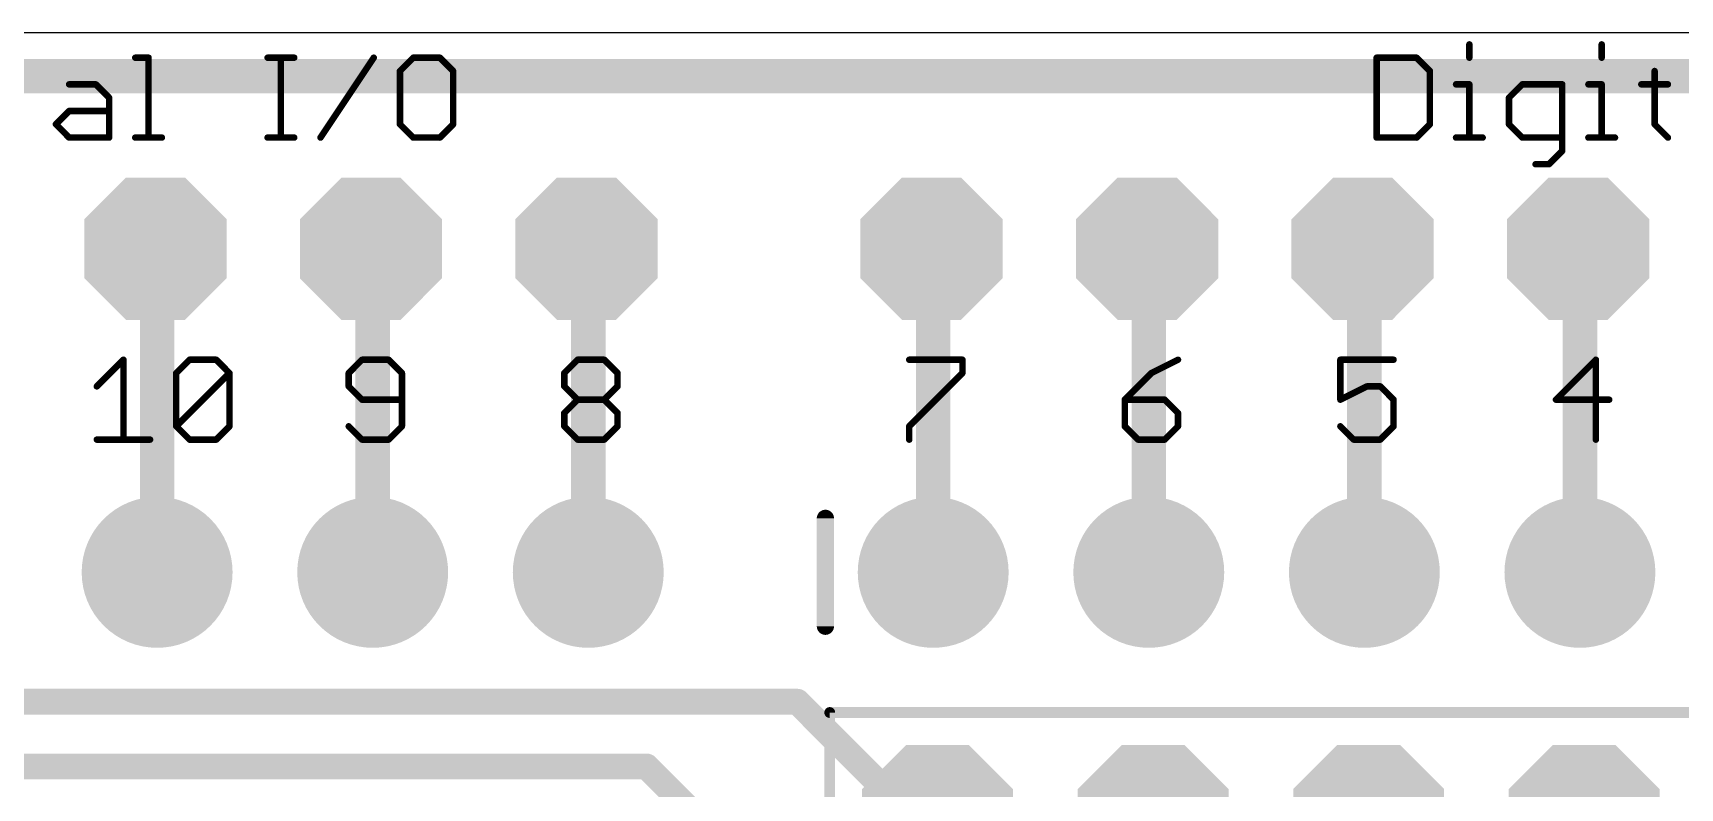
# Model space of a CAD drawing. Extents: x -16 to 117, y 0 to 53.
# Drawn here: x 18.93 to 38.34, y 44.45 to 53.34 of the extents above; entities that cross this region are included whole.
import ezdxf

# ---------------------------------------------------------------- set-up
doc = ezdxf.new("R2010")
doc.units = 0
for name, color, linetype in [('1', 12, 'CONTINUOUS'), ('16', 132, 'CONTINUOUS'), ('17', 110, 'CONTINUOUS'), ('20', 53, 'CONTINUOUS'), ('21', 53, 'CONTINUOUS'), ('51', 253, 'CONTINUOUS')]:
    doc.layers.add(name, color=color, linetype=linetype)

# ---------------------------------------------------------------- blocks, each defined once
blk = doc.blocks.new('RECT')
blk.add_solid([(-0.5, -0.5), (0.5, -0.5), (-0.5, 0.5), (0.5, 0.5)])
blk = doc.blocks.new('ROUNDP')
at = {"const_width": 0.5}
blk.add_lwpolyline([(0, -0.25, 1), (0, 0.25, 1), (0, -0.25)], format="xyb", dxfattribs=at)
blk = doc.blocks.new('OCTAGONP')
at = {"const_width": 0.5}
blk.add_lwpolyline([(-0.25, -0.1036), (-0.25, 0.1036), (-0.1036, 0.25), (0.1036, 0.25), (0.25, 0.1036), (0.25, -0.1036), (0.1036, -0.25), (-0.1036, -0.25), (-0.25, -0.1036), (-0.25, 0.1036)], dxfattribs=at)

msp = doc.modelspace()

# ---------------------------------------------------------------- linework, layer by layer
at = {"layer": '1'}
for points, const_width in [([(20.3962, 50.8), (20.376, 50.8)], 0.4064), ([(20.3962, 46.99), (20.3962, 50.8)], 0.4064), ([(22.9362, 50.8), (22.916, 50.8)], 0.4064), ([(22.9362, 46.99), (22.9362, 50.8)], 0.4064), ([(25.4762, 50.8), (25.456, 50.8)], 0.4064), ([(25.4762, 46.99), (25.4762, 50.8)], 0.4064), ([(29.5402, 50.8), (29.52, 50.8)], 0.4064), ([(29.5402, 46.99), (29.5402, 50.8)], 0.4064), ([(32.0802, 50.8), (32.06, 50.8)], 0.4064), ([(32.0802, 46.99), (32.0802, 50.8)], 0.4064), ([(34.6202, 50.8), (34.6, 50.8)], 0.4064), ([(34.6202, 46.99), (34.6202, 50.8)], 0.4064), ([(37.1602, 50.8), (37.14, 50.8)], 0.4064), ([(37.1602, 46.99), (37.1602, 50.8)], 0.4064), ([(27.94, 45.466), (6.6802, 45.466)], 0.3048), ([(29.464, 43.942), (27.94, 45.466)], 0.3048), ([(26.162, 44.704), (3.1242, 44.704)], 0.3048), ([(29.21, 41.656), (26.162, 44.704)], 0.3048)]:
    msp.add_lwpolyline(points, dxfattribs=dict(at, const_width=const_width))
for points, const_width in [([(20.376, 50.9016, 1), (20.376, 50.6984)], 0.2032), ([(20.4978, 50.8, 1), (20.2946, 50.8)], 0.2032), ([(20.3962, 50.6984, 1), (20.3962, 50.9016)], 0.2032), ([(22.916, 50.9016, 1), (22.916, 50.6984)], 0.2032), ([(23.0378, 50.8, 1), (22.8346, 50.8)], 0.2032), ([(22.9362, 50.6984, 1), (22.9362, 50.9016)], 0.2032), ([(25.456, 50.9016, 1), (25.456, 50.6984)], 0.2032), ([(25.5778, 50.8, 1), (25.3746, 50.8)], 0.2032), ([(25.4762, 50.6984, 1), (25.4762, 50.9016)], 0.2032), ([(29.52, 50.9016, 1), (29.52, 50.6984)], 0.2032), ([(29.6418, 50.8, 1), (29.4386, 50.8)], 0.2032), ([(29.5402, 50.6984, 1), (29.5402, 50.9016)], 0.2032), ([(32.06, 50.9016, 1), (32.06, 50.6984)], 0.2032), ([(32.1818, 50.8, 1), (31.9786, 50.8)], 0.2032), ([(32.0802, 50.6984, 1), (32.0802, 50.9016)], 0.2032), ([(34.6, 50.9016, 1), (34.6, 50.6984)], 0.2032), ([(34.7218, 50.8, 1), (34.5186, 50.8)], 0.2032), ([(34.6202, 50.6984, 1), (34.6202, 50.9016)], 0.2032), ([(37.14, 50.9016, 1), (37.14, 50.6984)], 0.2032), ([(37.2618, 50.8, 1), (37.0586, 50.8)], 0.2032), ([(37.1602, 50.6984, 1), (37.1602, 50.9016)], 0.2032), ([(20.2946, 46.99, 1), (20.4978, 46.99)], 0.2032), ([(22.8346, 46.99, 1), (23.0378, 46.99)], 0.2032), ([(25.3746, 46.99, 1), (25.5778, 46.99)], 0.2032), ([(29.4386, 46.99, 1), (29.6418, 46.99)], 0.2032), ([(31.9786, 46.99, 1), (32.1818, 46.99)], 0.2032), ([(34.5186, 46.99, 1), (34.7218, 46.99)], 0.2032), ([(37.0586, 46.99, 1), (37.2618, 46.99)], 0.2032), ([(27.9939, 45.5199, 1), (27.8861, 45.4121)], 0.1524), ([(27.94, 45.3898, 1), (27.94, 45.5422)], 0.1524), ([(26.2159, 44.7579, 1), (26.1081, 44.6501)], 0.1524), ([(26.162, 44.6278, 1), (26.162, 44.7802)], 0.1524)]:
    msp.add_lwpolyline(points, format="xyb", dxfattribs=dict(at, const_width=const_width))
at = {"layer": '16', "const_width": 0.4064}
msp.add_lwpolyline([(52.436, 52.832), (0.366, 52.832)], dxfattribs=at)
at = {"layer": '20'}
msp.add_line((114.46, 53.34), (3, 53.34), dxfattribs=at)
at = {"layer": '21'}
for points, const_width in [([(35.8764, 53.2055, 1), (35.8383, 53.2055)], 0.0381), ([(37.4356, 53.2055, 1), (37.3975, 53.2055)], 0.0381), ([(20.1387, 53.0678, 1), (20.1387, 53.0297)], 0.0381), ([(20.3145, 53.0487, 1), (20.2764, 53.0487)], 0.0381), ([(20.2955, 53.0297, 1), (20.2955, 53.0678)], 0.0381), ([(21.6979, 53.0678, 1), (21.6979, 53.0297)], 0.0381), ([(21.8737, 53.0487, 1), (21.8356, 53.0487)], 0.0381), ([(22.0114, 53.0297, 1), (22.0114, 53.0678)], 0.0381), ([(22.9645, 53.0381, 1), (22.9328, 53.0593)], 0.0381), ([(23.4139, 53.0678, 1), (23.4139, 53.0297)], 0.0381), ([(23.4273, 53.0352, 1), (23.4004, 53.0622)], 0.0381), ([(23.7409, 53.0622, 1), (23.7139, 53.0352)], 0.0381), ([(23.7274, 53.0297, 1), (23.7274, 53.0678)], 0.0381), ([(34.7842, 53.0487, 1), (34.7461, 53.0487)], 0.0381), ([(34.7651, 53.0678, 1), (34.7651, 53.0297)], 0.0381), ([(35.2489, 53.0622, 1), (35.2219, 53.0352)], 0.0381), ([(35.2354, 53.0297, 1), (35.2354, 53.0678)], 0.0381), ([(35.8383, 53.0487, 1), (35.8764, 53.0487)], 0.0381), ([(37.3975, 53.0487, 1), (37.4356, 53.0487)], 0.0381), ([(23.2761, 52.8919, 1), (23.238, 52.8919)], 0.0381), ([(23.2436, 52.9054, 1), (23.2706, 52.8785)], 0.0381), ([(23.9032, 52.8919, 1), (23.8651, 52.8919)], 0.0381), ([(23.8707, 52.8785, 1), (23.8976, 52.9054)], 0.0381), ([(35.4112, 52.8919, 1), (35.3731, 52.8919)], 0.0381), ([(35.3787, 52.8785, 1), (35.4056, 52.9054)], 0.0381), ([(38.0593, 52.8919, 1), (38.0212, 52.8919)], 0.0381), ([(19.3599, 52.7542, 1), (19.3599, 52.7161)], 0.0381), ([(19.6869, 52.7486, 1), (19.66, 52.7217)], 0.0381), ([(19.6735, 52.7161, 1), (19.6735, 52.7542)], 0.0381), ([(19.8493, 52.5784, 1), (19.8112, 52.5784)], 0.0381), ([(19.8168, 52.5649, 1), (19.8437, 52.5919)], 0.0381), ([(35.7006, 52.7542, 1), (35.7006, 52.7161)], 0.0381), ([(35.8764, 52.7352, 1), (35.8383, 52.7352)], 0.0381), ([(35.8574, 52.7161, 1), (35.8574, 52.7542)], 0.0381), ([(36.3433, 52.5784, 1), (36.3052, 52.5784)], 0.0381), ([(36.3108, 52.5919, 1), (36.3378, 52.5649)], 0.0381), ([(36.4811, 52.7542, 1), (36.4811, 52.7161)], 0.0381), ([(36.4945, 52.7217, 1), (36.4676, 52.7486)], 0.0381), ([(36.9704, 52.7352, 1), (36.9323, 52.7352)], 0.0381), ([(36.9514, 52.7161, 1), (36.9514, 52.7542)], 0.0381), ([(37.2598, 52.7542, 1), (37.2598, 52.7161)], 0.0381), ([(37.4356, 52.7352, 1), (37.3975, 52.7352)], 0.0381), ([(37.4166, 52.7161, 1), (37.4166, 52.7542)], 0.0381), ([(37.8835, 52.7542, 1), (37.8835, 52.7161)], 0.0381), ([(38.197, 52.7161, 1), (38.197, 52.7542)], 0.0381), ([(19.3599, 52.4407, 1), (19.3599, 52.4026)], 0.0381), ([(19.3734, 52.4082, 1), (19.3465, 52.4351)], 0.0381), ([(19.8302, 52.4026, 1), (19.8302, 52.4407)], 0.0381), ([(19.2166, 52.2783, 1), (19.1897, 52.2514)], 0.0381), ([(19.1897, 52.2783, 1), (19.2166, 52.2514)], 0.0381), ([(23.238, 52.2649, 1), (23.2761, 52.2649)], 0.0381), ([(23.2706, 52.2783, 1), (23.2436, 52.2514)], 0.0381), ([(23.8651, 52.2649, 1), (23.9032, 52.2649)], 0.0381), ([(23.8976, 52.2514, 1), (23.8707, 52.2783)], 0.0381), ([(35.3731, 52.2649, 1), (35.4112, 52.2649)], 0.0381), ([(35.4056, 52.2514, 1), (35.3787, 52.2783)], 0.0381), ([(36.3052, 52.2649, 1), (36.3433, 52.2649)], 0.0381), ([(36.3378, 52.2783, 1), (36.3108, 52.2514)], 0.0381), ([(38.0537, 52.2783, 1), (38.0268, 52.2514)], 0.0381), ([(38.0212, 52.2649, 1), (38.0593, 52.2649)], 0.0381), ([(19.3599, 52.1272, 1), (19.3599, 52.0891)], 0.0381), ([(19.3465, 52.0946, 1), (19.3734, 52.1216)], 0.0381), ([(19.8112, 52.1081, 1), (19.8493, 52.1081)], 0.0381), ([(19.8302, 52.0891, 1), (19.8302, 52.1272)], 0.0381), ([(20.1387, 52.1272, 1), (20.1387, 52.0891)], 0.0381), ([(20.2764, 52.1081, 1), (20.3145, 52.1081)], 0.0381), ([(20.4522, 52.0891, 1), (20.4522, 52.1272)], 0.0381), ([(21.6979, 52.1272, 1), (21.6979, 52.0891)], 0.0381), ([(21.8356, 52.1081, 1), (21.8737, 52.1081)], 0.0381), ([(22.0114, 52.0891, 1), (22.0114, 52.1272)], 0.0381), ([(22.3057, 52.1187, 1), (22.3374, 52.0975)], 0.0381), ([(23.4139, 52.1272, 1), (23.4139, 52.0891)], 0.0381), ([(23.4004, 52.0946, 1), (23.4273, 52.1216)], 0.0381), ([(23.7139, 52.1216, 1), (23.7409, 52.0946)], 0.0381), ([(23.7274, 52.0891, 1), (23.7274, 52.1272)], 0.0381), ([(34.7651, 52.1272, 1), (34.7651, 52.0891)], 0.0381), ([(34.7461, 52.1081, 1), (34.7842, 52.1081)], 0.0381), ([(35.2219, 52.1216, 1), (35.2489, 52.0946)], 0.0381), ([(35.2354, 52.0891, 1), (35.2354, 52.1272)], 0.0381), ([(35.7006, 52.1272, 1), (35.7006, 52.0891)], 0.0381), ([(35.8383, 52.1081, 1), (35.8764, 52.1081)], 0.0381), ([(36.0142, 52.0891, 1), (36.0142, 52.1272)], 0.0381), ([(36.4811, 52.1272, 1), (36.4811, 52.0891)], 0.0381), ([(36.4676, 52.0946, 1), (36.4945, 52.1216)], 0.0381), ([(36.9514, 52.0891, 1), (36.9514, 52.1272)], 0.0381), ([(37.2598, 52.1272, 1), (37.2598, 52.0891)], 0.0381), ([(37.3975, 52.1081, 1), (37.4356, 52.1081)], 0.0381), ([(37.5734, 52.0891, 1), (37.5734, 52.1272)], 0.0381), ([(38.1836, 52.0946, 1), (38.2105, 52.1216)], 0.0381), ([(36.6378, 51.8136, 1), (36.6378, 51.7755)], 0.0381), ([(36.7811, 51.808, 1), (36.8081, 51.7811)], 0.0381), ([(36.7946, 51.7755, 1), (36.7946, 51.8136)], 0.0381), ([(36.9323, 51.9513, 1), (36.9704, 51.9513)], 0.0381), ([(36.9648, 51.9379, 1), (36.9379, 51.9648)], 0.0381), ([(20.0186, 49.4927, 1), (19.9805, 49.4927)], 0.0381), ([(20.0131, 49.4792, 1), (19.9861, 49.5062)], 0.0381), ([(20.7783, 49.5118, 1), (20.7783, 49.4737)], 0.0381), ([(20.7918, 49.4792, 1), (20.7649, 49.5062)], 0.0381), ([(21.1054, 49.5062, 1), (21.0784, 49.4792)], 0.0381), ([(21.0919, 49.4737, 1), (21.0919, 49.5118)], 0.0381), ([(22.8103, 49.5118, 1), (22.8103, 49.4737)], 0.0381), ([(22.8238, 49.4792, 1), (22.7969, 49.5062)], 0.0381), ([(23.1374, 49.5062, 1), (23.1104, 49.4792)], 0.0381), ([(23.1239, 49.4737, 1), (23.1239, 49.5118)], 0.0381), ([(25.3503, 49.5118, 1), (25.3503, 49.4737)], 0.0381), ([(25.3638, 49.4792, 1), (25.3369, 49.5062)], 0.0381), ([(25.6774, 49.5062, 1), (25.6504, 49.4792)], 0.0381), ([(25.6639, 49.4737, 1), (25.6639, 49.5118)], 0.0381), ([(29.2576, 49.5118, 1), (29.2576, 49.4737)], 0.0381), ([(29.9037, 49.4927, 1), (29.8656, 49.4927)], 0.0381), ([(29.8847, 49.4737, 1), (29.8847, 49.5118)], 0.0381), ([(32.4332, 49.4757, 1), (32.4161, 49.5097)], 0.0381), ([(34.3376, 49.5118, 1), (34.3376, 49.4737)], 0.0381), ([(34.3566, 49.4927, 1), (34.3185, 49.4927)], 0.0381), ([(34.9646, 49.4737, 1), (34.9646, 49.5118)], 0.0381), ([(37.3669, 49.4927, 1), (37.3288, 49.4927)], 0.0381), ([(37.3614, 49.4792, 1), (37.3344, 49.5062)], 0.0381), ([(20.6406, 49.3359, 1), (20.6025, 49.3359)], 0.0381), ([(20.6081, 49.3494, 1), (20.6351, 49.3225)], 0.0381), ([(21.2677, 49.3359, 1), (21.2296, 49.3359)], 0.0381), ([(21.2621, 49.3225, 1), (21.2352, 49.3494)], 0.0381), ([(21.2352, 49.3225, 1), (21.2621, 49.3494)], 0.0381), ([(22.6726, 49.3359, 1), (22.6345, 49.3359)], 0.0381), ([(22.6401, 49.3494, 1), (22.6671, 49.3225)], 0.0381), ([(23.2997, 49.3359, 1), (23.2616, 49.3359)], 0.0381), ([(23.2672, 49.3225, 1), (23.2941, 49.3494)], 0.0381), ([(25.2126, 49.3359, 1), (25.1745, 49.3359)], 0.0381), ([(25.1801, 49.3494, 1), (25.2071, 49.3225)], 0.0381), ([(25.8397, 49.3359, 1), (25.8016, 49.3359)], 0.0381), ([(25.8072, 49.3225, 1), (25.8341, 49.3494)], 0.0381), ([(29.8656, 49.3359, 1), (29.9037, 49.3359)], 0.0381), ([(29.8981, 49.3225, 1), (29.8712, 49.3494)], 0.0381), ([(32.1026, 49.353, 1), (32.1196, 49.3189)], 0.0381), ([(32.1246, 49.3225, 1), (32.0976, 49.3494)], 0.0381), ([(19.6726, 49.1926, 1), (19.6995, 49.1657)], 0.0381), ([(22.6345, 49.1792, 1), (22.6726, 49.1792)], 0.0381), ([(22.6671, 49.1926, 1), (22.6401, 49.1657)], 0.0381), ([(25.1745, 49.1792, 1), (25.2126, 49.1792)], 0.0381), ([(25.2071, 49.1926, 1), (25.1801, 49.1657)], 0.0381), ([(25.8016, 49.1792, 1), (25.8397, 49.1792)], 0.0381), ([(25.8341, 49.1657, 1), (25.8072, 49.1926)], 0.0381), ([(34.6511, 49.1982, 1), (34.6511, 49.1601)], 0.0381), ([(34.6596, 49.1621, 1), (34.6426, 49.1962)], 0.0381), ([(34.8214, 49.1926, 1), (34.7944, 49.1657)], 0.0381), ([(34.8079, 49.1601, 1), (34.8079, 49.1982)], 0.0381), ([(22.8103, 49.0415, 1), (22.8103, 49.0034)], 0.0381), ([(22.7969, 49.0089, 1), (22.8238, 49.0359)], 0.0381), ([(23.2807, 49.0034, 1), (23.2807, 49.0415)], 0.0381), ([(25.3503, 49.0415, 1), (25.3503, 49.0034)], 0.0381), ([(25.3638, 49.0089, 1), (25.3369, 49.0359)], 0.0381), ([(25.3369, 49.0089, 1), (25.3638, 49.0359)], 0.0381), ([(25.6774, 49.0359, 1), (25.6504, 49.0089)], 0.0381), ([(25.6504, 49.0359, 1), (25.6774, 49.0089)], 0.0381), ([(25.6639, 49.0034, 1), (25.6639, 49.0415)], 0.0381), ([(31.8166, 49.0224, 1), (31.7785, 49.0224)], 0.0381), ([(31.7976, 49.0415, 1), (31.7976, 49.0034)], 0.0381), ([(31.7841, 49.0359, 1), (31.8111, 49.0089)], 0.0381), ([(32.2814, 49.0359, 1), (32.2544, 49.0089)], 0.0381), ([(32.2679, 49.0034, 1), (32.2679, 49.0415)], 0.0381), ([(34.3291, 49.0394, 1), (34.3461, 49.0054)], 0.0381), ([(34.3185, 49.0224, 1), (34.3566, 49.0224)], 0.0381), ([(34.9837, 49.0224, 1), (34.9456, 49.0224)], 0.0381), ([(34.9512, 49.0089, 1), (34.9781, 49.0359)], 0.0381), ([(36.8776, 49.0415, 1), (36.8776, 49.0034)], 0.0381), ([(36.8641, 49.0359, 1), (36.8911, 49.0089)], 0.0381), ([(37.5047, 49.0034, 1), (37.5047, 49.0415)], 0.0381), ([(20.6025, 48.7089, 1), (20.6406, 48.7089)], 0.0381), ([(20.6351, 48.7223, 1), (20.6081, 48.6954)], 0.0381), ([(20.6081, 48.7223, 1), (20.6351, 48.6954)], 0.0381), ([(21.2296, 48.7089, 1), (21.2677, 48.7089)], 0.0381), ([(21.2621, 48.6954, 1), (21.2352, 48.7223)], 0.0381), ([(22.6671, 48.7223, 1), (22.6401, 48.6954)], 0.0381), ([(23.2616, 48.7089, 1), (23.2997, 48.7089)], 0.0381), ([(23.2941, 48.6954, 1), (23.2672, 48.7223)], 0.0381), ([(25.2126, 48.8656, 1), (25.1745, 48.8656)], 0.0381), ([(25.1745, 48.7089, 1), (25.2126, 48.7089)], 0.0381), ([(25.1801, 48.8791, 1), (25.2071, 48.8522)], 0.0381), ([(25.2071, 48.7223, 1), (25.1801, 48.6954)], 0.0381), ([(25.8397, 48.8656, 1), (25.8016, 48.8656)], 0.0381), ([(25.8016, 48.7089, 1), (25.8397, 48.7089)], 0.0381), ([(25.8072, 48.8522, 1), (25.8341, 48.8791)], 0.0381), ([(25.8341, 48.6954, 1), (25.8072, 48.7223)], 0.0381), ([(29.2766, 48.7089, 1), (29.2385, 48.7089)], 0.0381), ([(29.2441, 48.7223, 1), (29.2711, 48.6954)], 0.0381), ([(31.8111, 48.7223, 1), (31.7841, 48.6954)], 0.0381), ([(31.7785, 48.7089, 1), (31.8166, 48.7089)], 0.0381), ([(32.4437, 48.8656, 1), (32.4056, 48.8656)], 0.0381), ([(32.4056, 48.7089, 1), (32.4437, 48.7089)], 0.0381), ([(32.4112, 48.8522, 1), (32.4381, 48.8791)], 0.0381), ([(32.4381, 48.6954, 1), (32.4112, 48.7223)], 0.0381), ([(34.3511, 48.7223, 1), (34.3241, 48.6954)], 0.0381), ([(34.9456, 48.7089, 1), (34.9837, 48.7089)], 0.0381), ([(34.9781, 48.6954, 1), (34.9512, 48.7223)], 0.0381), ([(19.6861, 48.5712, 1), (19.6861, 48.5331)], 0.0381), ([(19.9805, 48.5521, 1), (20.0186, 48.5521)], 0.0381), ([(20.3131, 48.5331, 1), (20.3131, 48.5712)], 0.0381), ([(20.7783, 48.5712, 1), (20.7783, 48.5331)], 0.0381), ([(20.7649, 48.5386, 1), (20.7918, 48.5656)], 0.0381), ([(21.0784, 48.5656, 1), (21.1054, 48.5386)], 0.0381), ([(21.0919, 48.5331, 1), (21.0919, 48.5712)], 0.0381), ([(22.8103, 48.5712, 1), (22.8103, 48.5331)], 0.0381), ([(22.7969, 48.5386, 1), (22.8238, 48.5656)], 0.0381), ([(23.1104, 48.5656, 1), (23.1374, 48.5386)], 0.0381), ([(23.1239, 48.5331, 1), (23.1239, 48.5712)], 0.0381), ([(25.3503, 48.5712, 1), (25.3503, 48.5331)], 0.0381), ([(25.3369, 48.5386, 1), (25.3638, 48.5656)], 0.0381), ([(25.6504, 48.5656, 1), (25.6774, 48.5386)], 0.0381), ([(25.6639, 48.5331, 1), (25.6639, 48.5712)], 0.0381), ([(29.2385, 48.5521, 1), (29.2766, 48.5521)], 0.0381), ([(31.9543, 48.5712, 1), (31.9543, 48.5331)], 0.0381), ([(31.9409, 48.5386, 1), (31.9678, 48.5656)], 0.0381), ([(32.2544, 48.5656, 1), (32.2814, 48.5386)], 0.0381), ([(32.2679, 48.5331, 1), (32.2679, 48.5712)], 0.0381), ([(34.4943, 48.5712, 1), (34.4943, 48.5331)], 0.0381), ([(34.4809, 48.5386, 1), (34.5078, 48.5656)], 0.0381), ([(34.7944, 48.5656, 1), (34.8214, 48.5386)], 0.0381), ([(34.8079, 48.5331, 1), (34.8079, 48.5712)], 0.0381), ([(37.3288, 48.5521, 1), (37.3669, 48.5521)], 0.0381), ([(28.321, 45.3708, 1), (28.321, 45.3072)], 0.0635), ([(28.3528, 45.339, 1), (28.2893, 45.339)], 0.0635)]:
    msp.add_lwpolyline(points, format="xyb", dxfattribs=dict(at, const_width=const_width))
for points, const_width in [([(35.8574, 53.2055), (35.8574, 53.0487)], 0.0762), ([(37.4166, 53.2055), (37.4166, 53.0487)], 0.0762), ([(20.1387, 53.0487), (20.2955, 53.0487)], 0.0762), ([(20.2955, 53.0487), (20.2955, 52.1081)], 0.0762), ([(21.6979, 53.0487), (22.0114, 53.0487)], 0.0762), ([(21.8547, 52.1081), (21.8547, 53.0487)], 0.0762), ([(22.3216, 52.1081), (22.9486, 53.0487)], 0.0762), ([(23.4139, 53.0487), (23.2571, 52.8919)], 0.0762), ([(23.7274, 53.0487), (23.4139, 53.0487)], 0.0762), ([(23.8842, 52.8919), (23.7274, 53.0487)], 0.0762), ([(34.7651, 53.0487), (34.7651, 52.1081)], 0.0762), ([(35.2354, 53.0487), (34.7651, 53.0487)], 0.0762), ([(35.3922, 52.8919), (35.2354, 53.0487)], 0.0762), ([(23.2571, 52.8919), (23.2571, 52.2649)], 0.0762), ([(23.8842, 52.2649), (23.8842, 52.8919)], 0.0762), ([(35.3922, 52.2649), (35.3922, 52.8919)], 0.0762), ([(38.0403, 52.8919), (38.0403, 52.2649)], 0.0762), ([(19.3599, 52.7352), (19.6735, 52.7352)], 0.0762), ([(19.6735, 52.7352), (19.8302, 52.5784)], 0.0762), ([(19.8302, 52.5784), (19.8302, 52.1081)], 0.0762), ([(35.7006, 52.7352), (35.8574, 52.7352)], 0.0762), ([(35.8574, 52.7352), (35.8574, 52.1081)], 0.0762), ([(36.4811, 52.7352), (36.3243, 52.5784)], 0.0762), ([(36.3243, 52.5784), (36.3243, 52.2649)], 0.0762), ([(36.9514, 52.7352), (36.4811, 52.7352)], 0.0762), ([(36.9514, 51.9513), (36.9514, 52.7352)], 0.0762), ([(37.2598, 52.7352), (37.4166, 52.7352)], 0.0762), ([(37.4166, 52.7352), (37.4166, 52.1081)], 0.0762), ([(37.8835, 52.7352), (38.197, 52.7352)], 0.0762), ([(19.2032, 52.2649), (19.3599, 52.4216)], 0.0762), ([(19.3599, 52.4216), (19.8302, 52.4216)], 0.0762), ([(19.3599, 52.1081), (19.2032, 52.2649)], 0.0762), ([(23.2571, 52.2649), (23.4139, 52.1081)], 0.0762), ([(23.7274, 52.1081), (23.8842, 52.2649)], 0.0762), ([(35.2354, 52.1081), (35.3922, 52.2649)], 0.0762), ([(36.3243, 52.2649), (36.4811, 52.1081)], 0.0762), ([(38.0403, 52.2649), (38.197, 52.1081)], 0.0762), ([(19.8302, 52.1081), (19.3599, 52.1081)], 0.0762), ([(20.1387, 52.1081), (20.4522, 52.1081)], 0.0762), ([(21.6979, 52.1081), (22.0114, 52.1081)], 0.0762), ([(23.4139, 52.1081), (23.7274, 52.1081)], 0.0762), ([(34.7651, 52.1081), (35.2354, 52.1081)], 0.0762), ([(35.7006, 52.1081), (36.0142, 52.1081)], 0.0762), ([(36.4811, 52.1081), (36.9514, 52.1081)], 0.0762), ([(37.2598, 52.1081), (37.5734, 52.1081)], 0.0762), ([(36.6378, 51.7946), (36.7946, 51.7946)], 0.0762), ([(36.7946, 51.7946), (36.9514, 51.9513)], 0.0762), ([(19.6861, 49.1792), (19.9996, 49.4927)], 0.0762), ([(19.9996, 49.4927), (19.9996, 48.5521)], 0.0762), ([(20.6216, 49.3359), (20.7783, 49.4927)], 0.0762), ([(20.7783, 49.4927), (21.0919, 49.4927)], 0.0762), ([(21.0919, 49.4927), (21.2487, 49.3359)], 0.0762), ([(22.8103, 49.4927), (22.6536, 49.3359)], 0.0762), ([(23.1239, 49.4927), (22.8103, 49.4927)], 0.0762), ([(23.2807, 49.3359), (23.1239, 49.4927)], 0.0762), ([(25.1936, 49.3359), (25.3503, 49.4927)], 0.0762), ([(25.3503, 49.4927), (25.6639, 49.4927)], 0.0762), ([(25.6639, 49.4927), (25.8207, 49.3359)], 0.0762), ([(29.2576, 49.4927), (29.8847, 49.4927)], 0.0762), ([(29.8847, 49.4927), (29.8847, 49.3359)], 0.0762), ([(32.4246, 49.4927), (32.1111, 49.3359)], 0.0762), ([(34.9646, 49.4927), (34.3376, 49.4927)], 0.0762), ([(34.3376, 49.4927), (34.3376, 49.0224)], 0.0762), ([(37.3479, 49.4927), (36.8776, 49.0224)], 0.0762), ([(37.3479, 48.5521), (37.3479, 49.4927)], 0.0762), ([(20.6216, 48.7089), (20.6216, 49.3359)], 0.0762), ([(20.6216, 48.7089), (21.2487, 49.3359)], 0.0762), ([(21.2487, 49.3359), (21.2487, 48.7089)], 0.0762), ([(22.6536, 49.3359), (22.6536, 49.1792)], 0.0762), ([(23.2807, 48.7089), (23.2807, 49.3359)], 0.0762), ([(25.1936, 49.1792), (25.1936, 49.3359)], 0.0762), ([(25.8207, 49.3359), (25.8207, 49.1792)], 0.0762), ([(29.8847, 49.3359), (29.2576, 48.7089)], 0.0762), ([(32.1111, 49.3359), (31.7976, 49.0224)], 0.0762), ([(22.6536, 49.1792), (22.8103, 49.0224)], 0.0762), ([(25.3503, 49.0224), (25.1936, 49.1792)], 0.0762), ([(25.8207, 49.1792), (25.6639, 49.0224)], 0.0762), ([(34.3376, 49.0224), (34.6511, 49.1792)], 0.0762), ([(34.6511, 49.1792), (34.8079, 49.1792)], 0.0762), ([(34.8079, 49.1792), (34.9646, 49.0224)], 0.0762), ([(22.8103, 49.0224), (23.2807, 49.0224)], 0.0762), ([(25.1936, 48.8656), (25.3503, 49.0224)], 0.0762), ([(25.3503, 49.0224), (25.6639, 49.0224)], 0.0762), ([(25.6639, 49.0224), (25.8207, 48.8656)], 0.0762), ([(31.7976, 49.0224), (31.7976, 48.7089)], 0.0762), ([(32.2679, 49.0224), (31.7976, 49.0224)], 0.0762), ([(32.4246, 48.8656), (32.2679, 49.0224)], 0.0762), ([(34.9646, 49.0224), (34.9646, 48.7089)], 0.0762), ([(36.8776, 49.0224), (37.5047, 49.0224)], 0.0762), ([(20.7783, 48.5521), (20.6216, 48.7089)], 0.0762), ([(21.2487, 48.7089), (21.0919, 48.5521)], 0.0762), ([(22.6536, 48.7089), (22.8103, 48.5521)], 0.0762), ([(23.1239, 48.5521), (23.2807, 48.7089)], 0.0762), ([(25.1936, 48.7089), (25.1936, 48.8656)], 0.0762), ([(25.3503, 48.5521), (25.1936, 48.7089)], 0.0762), ([(25.8207, 48.7089), (25.6639, 48.5521)], 0.0762), ([(25.8207, 48.8656), (25.8207, 48.7089)], 0.0762), ([(29.2576, 48.7089), (29.2576, 48.5521)], 0.0762), ([(31.7976, 48.7089), (31.9543, 48.5521)], 0.0762), ([(32.2679, 48.5521), (32.4246, 48.7089)], 0.0762), ([(32.4246, 48.7089), (32.4246, 48.8656)], 0.0762), ([(34.4943, 48.5521), (34.3376, 48.7089)], 0.0762), ([(34.9646, 48.7089), (34.8079, 48.5521)], 0.0762), ([(19.6861, 48.5521), (20.3131, 48.5521)], 0.0762), ([(21.0919, 48.5521), (20.7783, 48.5521)], 0.0762), ([(22.8103, 48.5521), (23.1239, 48.5521)], 0.0762), ([(25.6639, 48.5521), (25.3503, 48.5521)], 0.0762), ([(31.9543, 48.5521), (32.2679, 48.5521)], 0.0762), ([(34.8079, 48.5521), (34.4943, 48.5521)], 0.0762), ([(28.321, 45.339), (43.561, 45.339)], 0.127), ([(28.321, 42.799), (28.321, 45.339)], 0.127)]:
    msp.add_lwpolyline(points, dxfattribs=dict(at, const_width=const_width))
at = {"layer": '51'}
msp.add_line((48.316, 53.34), (-16.2, 53.34), dxfattribs=at)
at = {"layer": '51', "const_width": 0.2032}
msp.add_lwpolyline([(28.2702, 47.625), (28.2702, 46.355)], dxfattribs=at)
at = {"layer": '51', "const_width": 0.1016}
for points in [[(28.321, 47.625, 1), (28.2194, 47.625)], [(28.2194, 46.355, 1), (28.321, 46.355)]]:
    msp.add_lwpolyline(points, format="xyb", dxfattribs=at)

# ---------------------------------------------------------------- block references
at = {"layer": '17', "xscale": 1.6764, "yscale": 1.6764}
for p in [(20.376, 50.8), (20.376, 50.8), (22.916, 50.8), (22.916, 50.8), (25.456, 50.8), (25.456, 50.8), (29.52, 50.8), (29.52, 50.8), (32.06, 50.8), (32.06, 50.8), (34.6, 50.8), (34.6, 50.8), (37.14, 50.8), (37.14, 50.8)]:
    msp.add_blockref('OCTAGONP', p, dxfattribs=at)
at = {"layer": '17', "xscale": 1.778, "yscale": 1.778, "rotation": 90}
for name, p in [('ROUNDP', (20.3962, 46.99)), ('ROUNDP', (20.3962, 46.99)), ('ROUNDP', (22.9362, 46.99)), ('ROUNDP', (22.9362, 46.99)), ('ROUNDP', (25.4762, 46.99)), ('ROUNDP', (25.4762, 46.99)), ('ROUNDP', (29.5402, 46.99)), ('ROUNDP', (29.5402, 46.99)), ('ROUNDP', (32.0802, 46.99)), ('ROUNDP', (32.0802, 46.99)), ('ROUNDP', (34.6202, 46.99)), ('ROUNDP', (34.6202, 46.99)), ('ROUNDP', (37.1602, 46.99)), ('ROUNDP', (37.1602, 46.99)), ('OCTAGONP', (29.591, 44.069)), ('OCTAGONP', (29.591, 44.069)), ('OCTAGONP', (32.131, 44.069)), ('OCTAGONP', (32.131, 44.069)), ('OCTAGONP', (34.671, 44.069)), ('OCTAGONP', (34.671, 44.069)), ('OCTAGONP', (37.211, 44.069)), ('OCTAGONP', (37.211, 44.069))]:
    msp.add_blockref(name, p, dxfattribs=at)
at = {"layer": '51', "xscale": 0.508, "yscale": 0.508}
for p in [(20.3962, 46.99), (22.9362, 46.99), (25.4762, 46.99), (29.5402, 46.99), (32.0802, 46.99), (34.6202, 46.99), (37.1602, 46.99)]:
    msp.add_blockref('RECT', p, dxfattribs=at)

doc.saveas('drawing.dxf')
